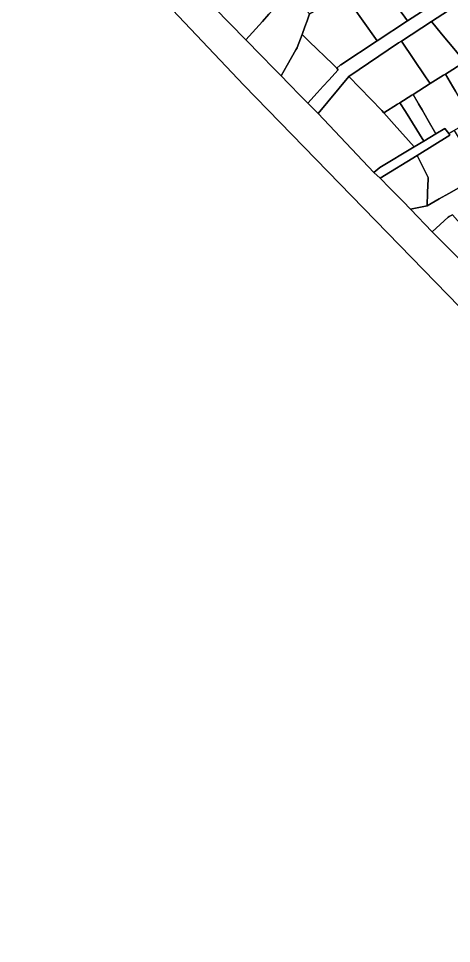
# Model space of a CAD drawing. Header units: inches. Extents: x 469449 to 472390, y 1000542 to 1004361.
# Drawn here: x 470760.1 to 470976.1, y 1000998.3 to 1001459.7 of the extents above; entities that cross this region are included whole.
import ezdxf

# ---------------------------------------------------------------- set-up
doc = ezdxf.new("R2010")
doc.units = ezdxf.units.IN
doc.header["$MEASUREMENT"] = 0
doc.layers.add('Gulele_10_07_New_Parcel', color=7, linetype='Continuous')

msp = doc.modelspace()

# ---------------------------------------------------------------- linework, layer by layer
at = {"layer": 'Gulele_10_07_New_Parcel'}
for points in [[(471342.89, 1000998.27), (471292.88, 1001049.45), (471210.78, 1001089.93), (471165.4, 1001125.5), (470872.58, 1001426.49), (470760.13, 1001545.32)], [(470857.74, 1001465.22), (470873.49, 1001449.1), (470881.23, 1001441.17), (470887.41, 1001434.85), (470891.14, 1001431.03), (470894.79, 1001427.3), (470900.96, 1001420.97), (470904.47, 1001417.39), (470909.56, 1001412.29), (470937.48, 1001382.87), (470940.55, 1001379.97), (470945.39, 1001375.07), (470949.33, 1001371.09), (470950.37, 1001370.04), (470952, 1001368.38), (470955.75, 1001364.59), (470966.45, 1001353.25), (470969.71, 1001350.03), (470971.56, 1001348.19), (470976.31, 1001343.48)], [(470976.58, 1001361.72), (470975.05, 1001360.86), (470974.5, 1001360.55), (470966.45, 1001353.25), (470955.75, 1001364.59), (470963.95, 1001366.18), (470970.03, 1001369.64), (470974.83, 1001372.38), (470990.62, 1001381.37)]]:
    msp.add_lwpolyline(points, dxfattribs=at)
for points in [[(470975.72, 1001472.51), (470954.22, 1001458.44), (470942, 1001475.25), (470937.73, 1001481.13), (470943.04, 1001484.35), (470945.06, 1001485.56), (470952.28, 1001489.93), (470958.25, 1001493.55), (470960.32, 1001494.8), (470963.04, 1001490.85), (470964.15, 1001489.25)], [(470881.79, 1001458.21), (470873.49, 1001449.1), (470857.74, 1001465.22), (470873.89, 1001478.94), (470874.36, 1001479.24), (470883.79, 1001485.44), (470887.27, 1001481.66), (470890.26, 1001478.41), (470891.12, 1001477.48), (470894.45, 1001473.86), (470895.25, 1001472.99), (470889.91, 1001467.12), (470889.02, 1001466.16), (470885, 1001461.75)], [(470954.22, 1001458.44), (470939.01, 1001448.49), (470931.3, 1001459.52), (470928.47, 1001463.56), (470927.54, 1001464.89), (470926.5, 1001466.39), (470922.57, 1001472), (470924.52, 1001473.13), (470927.39, 1001474.87), (470932.74, 1001478.11), (470937.73, 1001481.13), (470942, 1001475.25)], [(470894.15, 1001436.31), (470891.14, 1001431.03), (470887.41, 1001434.85), (470881.23, 1001441.17), (470873.49, 1001449.1), (470881.79, 1001458.21), (470885, 1001461.75), (470889.02, 1001466.16), (470889.91, 1001467.12), (470895.25, 1001472.99), (470902.51, 1001465.1), (470905.36, 1001462.01), (470904.1, 1001458.56), (470902.97, 1001455.47), (470901.59, 1001451.7), (470899.2, 1001445.16), (470899.1, 1001444.97), (470898.8, 1001444.46), (470898.53, 1001443.97)], [(470920.66, 1001436.42), (470918.92, 1001434.82), (470916.87, 1001436.82), (470905.21, 1001448.18), (470905, 1001448.38), (470901.59, 1001451.7), (470902.97, 1001455.47), (470904.1, 1001458.56), (470905.36, 1001462.01), (470913.62, 1001466.81), (470914.62, 1001467.39), (470921.96, 1001471.65), (470922.57, 1001472), (470926.5, 1001466.39), (470927.54, 1001464.89), (470928.47, 1001463.56), (470931.3, 1001459.52), (470939.01, 1001448.49), (470920.87, 1001436.62)], [(470982.64, 1001468.76), (470966.14, 1001458.11), (470951.12, 1001448.4), (470949.66, 1001447.46), (470924.85, 1001430.67), (470909.56, 1001412.29), (470904.47, 1001417.39), (470909.15, 1001422.56), (470912.2, 1001425.93), (470914.91, 1001428.93), (470919.63, 1001434.13), (470918.92, 1001434.82), (470920.66, 1001436.42), (470920.87, 1001436.62), (470939.01, 1001448.49), (470954.22, 1001458.44), (470975.72, 1001472.51)], [(470984.53, 1001438.52), (470982.77, 1001437.97), (470980.1, 1001441.21), (470978.07, 1001443.67), (470971.19, 1001451.99), (470966.14, 1001458.11), (470982.64, 1001468.76), (470990.59, 1001459.31), (470988.06, 1001452.6), (470987.19, 1001449.9), (470989.14, 1001447.09), (470988.85, 1001439.87), (470984.68, 1001438.57)], [(470972.19, 1001431.34), (470965.52, 1001427.16), (470963.19, 1001430.61), (470951.12, 1001448.4), (470966.14, 1001458.11), (470971.19, 1001451.99), (470978.07, 1001443.67), (470980.1, 1001441.21), (470982.77, 1001437.97), (470973.19, 1001431.97)], [(470909.15, 1001422.56), (470904.47, 1001417.39), (470900.96, 1001420.97), (470894.79, 1001427.3), (470891.14, 1001431.03), (470894.15, 1001436.31), (470898.53, 1001443.97), (470898.8, 1001444.46), (470899.1, 1001444.97), (470899.2, 1001445.16), (470901.59, 1001451.7), (470905, 1001448.38), (470905.21, 1001448.18), (470916.87, 1001436.82), (470918.92, 1001434.82), (470919.63, 1001434.13), (470914.91, 1001428.93), (470912.2, 1001425.93)], [(470949.26, 1001416.96), (470942.37, 1001412.65), (470941.34, 1001413.7), (470924.85, 1001430.67), (470949.66, 1001447.46), (470951.12, 1001448.4), (470963.19, 1001430.61), (470965.52, 1001427.16), (470957.02, 1001421.83), (470956.36, 1001421.42), (470950.4, 1001417.68)], [(470996.18, 1001414.73), (470986.4, 1001409.03), (470982.82, 1001415.23), (470978.08, 1001423.48), (470976.63, 1001425.99), (470973.19, 1001431.97), (470982.77, 1001437.97), (470984.53, 1001438.52), (470984.68, 1001438.57), (470988.85, 1001439.87), (470991.36, 1001431.36), (470992.04, 1001429.06), (470990.67, 1001428.6), (470997.01, 1001415.21)], [(470986.4, 1001409.03), (470977.55, 1001403.87), (470974.79, 1001402.26), (470972.86, 1001404.83), (470968.32, 1001402.1), (470964.48, 1001408.81), (470961.47, 1001414.06), (470960.22, 1001416.24), (470959.75, 1001417.07), (470959.57, 1001417.39), (470957.02, 1001421.83), (470965.52, 1001427.16), (470972.19, 1001431.34), (470973.19, 1001431.97), (470976.63, 1001425.99), (470978.08, 1001423.48), (470982.82, 1001415.23)], [(470940.34, 1001385.27), (470937.48, 1001382.87), (470909.56, 1001412.29), (470924.85, 1001430.67), (470941.34, 1001413.7), (470942.37, 1001412.65), (470947.47, 1001406.87), (470957.46, 1001395.57)], [(470968.32, 1001402.1), (470962.38, 1001398.53), (470953.16, 1001413.26), (470950.4, 1001417.68), (470956.36, 1001421.42), (470957.02, 1001421.83), (470959.57, 1001417.39), (470959.75, 1001417.07), (470960.22, 1001416.24), (470961.47, 1001414.06), (470964.48, 1001408.81)], [(470962.38, 1001398.53), (470957.46, 1001395.57), (470947.47, 1001406.87), (470942.37, 1001412.65), (470949.26, 1001416.96), (470950.4, 1001417.68), (470953.16, 1001413.26)], [(470974.79, 1001402.26), (470975.39, 1001401.48), (470959.03, 1001391.38), (470940.55, 1001379.97), (470937.48, 1001382.87), (470940.34, 1001385.27), (470957.46, 1001395.57), (470962.38, 1001398.53), (470968.32, 1001402.1), (470972.86, 1001404.83)], [(470970.03, 1001369.64), (470963.95, 1001366.18), (470964.22, 1001372.84), (470964.49, 1001379.69), (470964.51, 1001380.36), (470961.9, 1001385.61), (470959.03, 1001391.38), (470975.39, 1001401.48), (470974.79, 1001402.26), (470977.55, 1001403.87), (470980.03, 1001399.6), (470980.38, 1001399), (470983.16, 1001394.22), (470985.36, 1001390.42), (470990.62, 1001381.37), (470974.83, 1001372.38)], [(470963.95, 1001366.18), (470955.75, 1001364.59), (470952, 1001368.38), (470950.37, 1001370.04), (470949.33, 1001371.09), (470945.39, 1001375.07), (470940.55, 1001379.97), (470959.03, 1001391.38), (470961.9, 1001385.61), (470964.51, 1001380.36), (470964.49, 1001379.69), (470964.22, 1001372.84)], [(470981.07, 1001356.71), (470984.51, 1001352.88), (470985.19, 1001353.56), (470987.2, 1001351.69), (470990.73, 1001348.42), (470993.55, 1001345.81), (470993.34, 1001345.61), (470983.5, 1001336.37), (470976.31, 1001343.48), (470971.56, 1001348.19), (470969.71, 1001350.03), (470966.45, 1001353.25), (470974.5, 1001360.55), (470975.05, 1001360.86), (470976.58, 1001361.72), (470979.06, 1001358.95), (470980.15, 1001357.74)]]:
    msp.add_lwpolyline(points, close=True, dxfattribs=at)

doc.saveas('drawing.dxf')
